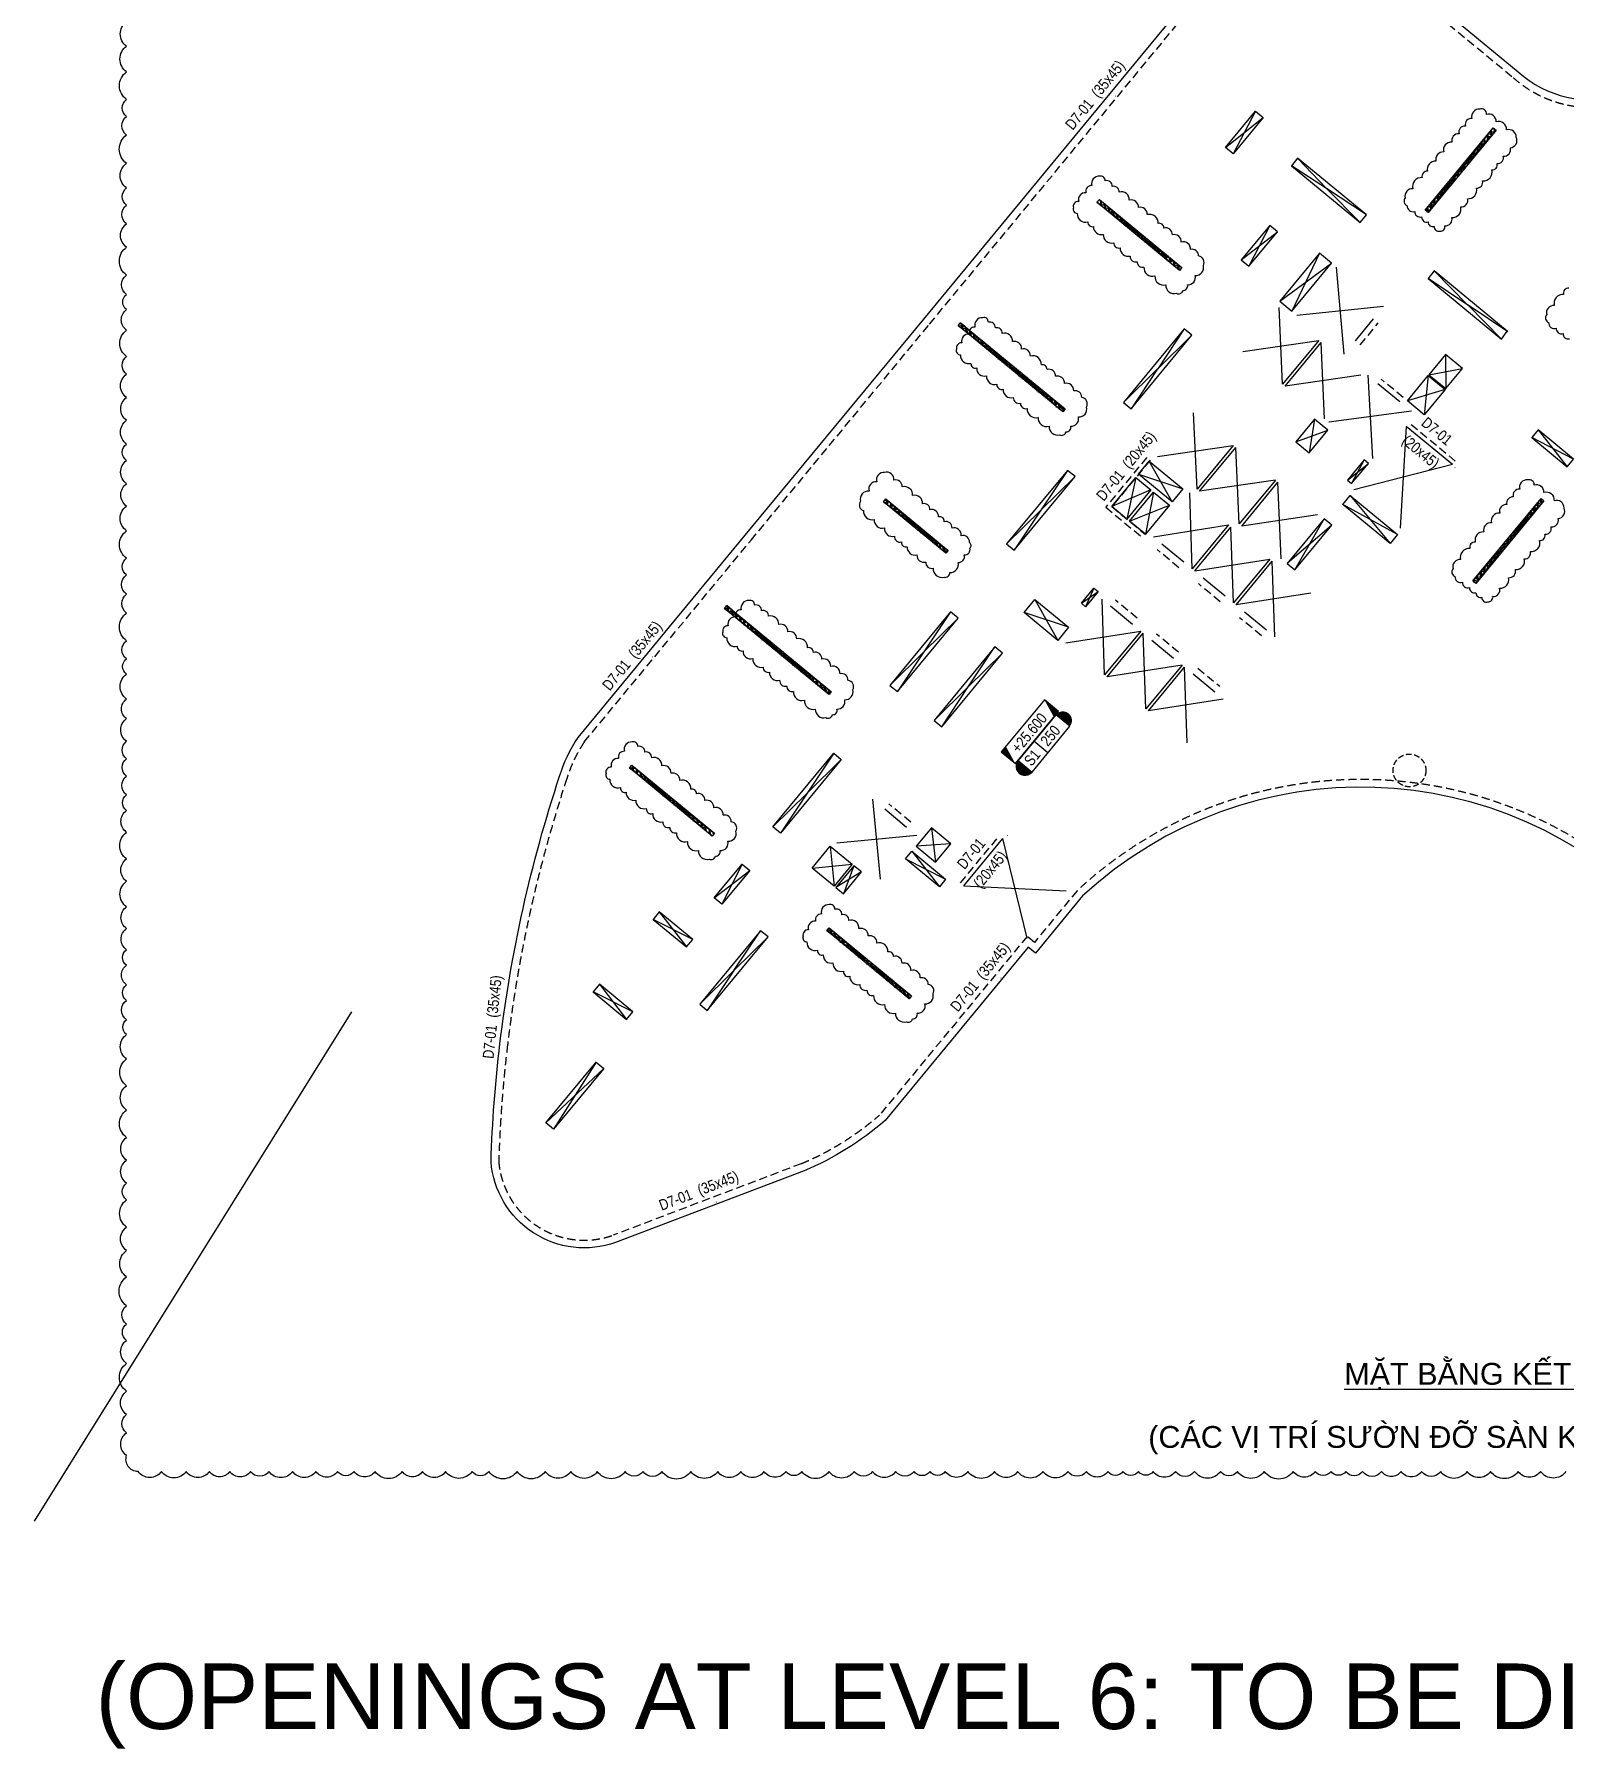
# Model space of a CAD drawing. Header units: millimetres. Extents: x 5400 to 3023951, y -127214 to 225084.
# Drawn here: x 1519200 to 1589301, y -127214 to -48700 of the extents above; entities that cross this region are included whole.
import ezdxf
from ezdxf.enums import TextEntityAlignment as Align

# ---------------------------------------------------------------- set-up
doc = ezdxf.new("R2010")
doc.units = ezdxf.units.MM
doc.header["$LTSCALE"] = 100
doc.linetypes.add('( Hidden )', pattern=[0.375, 0.25, -0.125])
doc.linetypes.add('HIDDEN', pattern=[0.375, 0.25, -0.125])
doc.layers.add('#221018_Dieu chinh', color=4, linetype='Continuous', plot=False)
for name, color, linetype in [('ccu11-Dai', 6, 'Continuous'), ('ccu11-Dim', 8, 'Continuous'), ('ccu11-Manh', 8, 'Continuous'), ('ccu11-Thay', 7, 'Continuous'), ('ccu12-Chidan', 9, 'Continuous'), ('ccu12-Khuat', 9, 'HIDDEN'), ('ccu12-Lomo', 2, 'Continuous'), ('ccu12-Text', 31, 'Continuous'), ('ccu12-Thay', 7, 'Continuous'), ('KC-Betong', 6, 'Continuous')]:
    doc.layers.add(name, color=color, linetype=linetype)
doc.layers.add('ccu12-Tencaukien', color=9, linetype='Continuous', lineweight=15)
doc.layers.add('KC-Tencaukien', color=9, linetype='Continuous', lineweight=15)
doc.styles.add('Arial', font='arial.ttf', dxfattribs={"width": 0.7})
doc.styles.add('Arial Narrow', font='ARIALN.TTF')

# ---------------------------------------------------------------- blocks, each defined once
blk = doc.blocks.new('ccu11-cmb-flat-8')
at = {"layer": 'ccu12-Chidan', "color": 7}
blk.add_lwpolyline([(0, 0), (1550, 0), (1550, 419), (0, 419)], close=True, dxfattribs=at)
at = {"layer": 'ccu12-Chidan'}
for points in [[(0, 0), (166, 419), (0, 419)], [(1550, 419), (1383, 0), (1550, 0)]]:
    blk.add_solid(points, dxfattribs=at)
at = {"layer": 'ccu12-Chidan', "color": 31, "style": 'Arial Narrow', "width": 0.8}
blk.add_attdef('+100.00', text='', height=250, dxfattribs=at).set_placement((745, 206), align=Align.MIDDLE_CENTER)
blk = doc.blocks.new('ccu11-chieudaysan-flat-2')
at = {"layer": 'ccu12-Chidan'}
for points in [[(-569, 0), (-569, 419, 1)], [(788, 419), (788, 0, 1)]]:
    blk.add_hatch(color=8, dxfattribs=at).paths.add_polyline_path(points)
at = {"layer": 'ccu12-Chidan', "color": 7}
blk.add_line((0, 0), (0, 419), dxfattribs=at)
blk.add_lwpolyline([(-569, 0), (788, 0), (788, 419), (-569, 419)], close=True, dxfattribs=at)
blk.add_arc((-569, 209), 209, 90, 270.0001, dxfattribs=at)
at = {"layer": 'ccu12-Chidan', "color": 31, "style": 'Arial Narrow', "width": 0.7}
for tag, p in [('S00', (-488, 209)), ('200', (100, 209))]:
    blk.add_attdef(tag, text='', height=250, dxfattribs=at).set_placement(p, align=Align.MIDDLE_LEFT)
blk = doc.blocks.new('*U143')
at = {"layer": 'ccu12-Tencaukien', "color": 8, "ltscale": 10000}
blk.add_line((361, -155), (354, -155), dxfattribs=at)
at = {"layer": 'ccu12-Text', "color": 2, "style": 'Arial Narrow', "width": 0.8}
blk.add_attdef('SH', text='', height=300, dxfattribs=at).set_placement((276, 6), align=Align.BOTTOM_RIGHT)
at = {"layer": 'ccu12-Text', "color": 31, "style": 'Arial Narrow', "width": 0.8}
for tag, p in [('(', (508, -75)), ('KT', (633, -75)), (')', (963, -75))]:
    blk.add_attdef(tag, text='', height=250, dxfattribs=at).set_placement(p, align=Align.BOTTOM_LEFT)
blk = doc.blocks.new('*U140')
at = {"layer": 'ccu12-Tencaukien', "color": 8, "ltscale": 10000}
blk.add_line((361, -155), (354, -155), dxfattribs=at)
at = {"layer": 'ccu12-Text', "color": 2, "style": 'Arial Narrow', "width": 0.8}
blk.add_attdef('SH', text='', height=300, dxfattribs=at).set_placement((276, 6), align=Align.BOTTOM_RIGHT)
at = {"layer": 'ccu12-Text', "color": 31, "style": 'Arial Narrow', "width": 0.8}
for tag, p in [('(', (508, -75)), ('KT', (633, -75)), (')', (963, -75))]:
    blk.add_attdef(tag, text='', height=250, dxfattribs=at).set_placement(p, align=Align.BOTTOM_LEFT)
blk = doc.blocks.new('*U139')
at = {"layer": 'ccu12-Tencaukien', "color": 8, "ltscale": 10000}
blk.add_line((361, -155), (354, -155), dxfattribs=at)
at = {"layer": 'ccu12-Text', "color": 2, "style": 'Arial Narrow', "width": 0.8}
blk.add_attdef('SH', text='', height=300, dxfattribs=at).set_placement((276, 6), align=Align.BOTTOM_RIGHT)
at = {"layer": 'ccu12-Text', "color": 31, "style": 'Arial Narrow', "width": 0.8}
for tag, p in [('(', (508, -75)), ('KT', (633, -75)), (')', (963, -75))]:
    blk.add_attdef(tag, text='', height=250, dxfattribs=at).set_placement(p, align=Align.BOTTOM_LEFT)
blk = doc.blocks.new('*U4')
at = {"layer": 'ccu12-Tencaukien', "color": 8, "ltscale": 10000}
blk.add_line((361, -155), (354, -155), dxfattribs=at)
at = {"layer": 'ccu12-Text', "color": 2, "style": 'Arial Narrow', "width": 0.8}
blk.add_attdef('SH', text='', height=300, dxfattribs=at).set_placement((276, 6), align=Align.BOTTOM_RIGHT)
at = {"layer": 'ccu12-Text', "color": 31, "style": 'Arial Narrow', "width": 0.8}
for tag, p in [('(', (508, -75)), ('KT', (633, -75)), (')', (963, -75))]:
    blk.add_attdef(tag, text='', height=250, dxfattribs=at).set_placement(p, align=Align.BOTTOM_LEFT)
blk = doc.blocks.new('lomot6')
at = {"layer": 'ccu11-Manh', "ltscale": 5}
for p, q in [((32130, 46606), (31109, 44665)), ((30763, 44951), (32475, 46322)), ((31479, 39798), (33131, 41092)), ((32784, 41379), (31826, 39511)), ((35065, 40104), (33790, 37461)), ((33250, 37907), (35605, 39658)), ((40835, 35469), (40842, 33907)), ((40071, 34544), (41606, 34832)), ((40810, 33868), (39084, 33349)), ((40039, 34505), (39855, 32712)), ((34827, 32512), (34588, 30967)), ((33972, 31477), (35448, 32007)), ((26653, 29839), (26246, 27933)), ((26780, 29994), (28811, 29315)), ((28321, 28721), (27271, 30587)), ((27347, 29266), (25552, 28507)), ((27463, 29171), (27093, 27234)), ((26362, 27838), (28193, 28567)), ((23575, 22975, 0), (21541, 23649)), ((22034, 24247), (23081, 22377)), ((17295, 13797), (17482, 12216)), ((12666, 12950), (12841, 11121)), ((16403, 12717), (17659, 11097)), ((18182, 13064), (16594, 12949)), ((7358, 10590, 0), (8979, 11846)), ((8632, 12132), (7705, 10303, 0)), ((11840, 11949), (13668, 12122)), ((13745, 12059), (13265, 10770)), ((16117, 12370), (17945, 11444)), ((14092, 11772), (12919, 11057)), ((6368, 8684), (4554, 9598)), ((4841, 9945), (6081, 8337)), ((8255, 7256), (9473, 9083)), ((9820, 8797), (8255, 7256)), ((3630, 5369), (1816, 6283)), ((2103, 6629), (3343, 5022)), ((-347, 286, 0), (2294, 2778, 0)), ((1947, 3064, 0), (0, 0))]:
    blk.add_line(p, q, dxfattribs=at)
at = {"layer": 'ccu11-Manh'}
for p, q in [((46687, 30675), (44781, 31665)), ((45068, 32012), (46400, 30328))]:
    blk.add_line(p, q, dxfattribs=at)
at = {"layer": 'ccu11-Manh', "ltscale": 0.5}
for p, q in [((38637, 27227, 0), (36124, 28595, 0)), ((36471, 29015, 0), (38292, 26808, 0)), ((35621, 27661, 0), (33579, 25898, 0)), ((33930, 25609, 0), (35273, 27949, 0)), ((24165, 24076, 0), (24928, 24613, 0)), ((24738, 24770, 0), (24354, 23919, 0))]:
    blk.add_line(p, q, dxfattribs=at)
at = {"layer": 'ccu11-Manh', "ltscale": 5, "elevation": 0}
for points in [[(34060, 44462), (35382, 43078), (33773, 44115)], [(37209, 41861), (35382, 43078), (36923, 41514)], [(40317, 39295), (41858, 37730), (40031, 38948)], [(43686, 36512), (41859, 37730), (43400, 36165)], [(28871, 36640), (27654, 34812), (29218, 36353)], [(26089, 33271), (27653, 34812), (26436, 32984)], [(37105, 30638), (36533, 29554)], [(23522, 30163), (22305, 28335), (23869, 29877)], [(20740, 26794), (22304, 28335), (21087, 26507)], [(18173, 23686), (16956, 21859), (18520, 23400)], [(20549, 21789), (18985, 20248), (20202, 22076)], [(15391, 20317), (16956, 21858), (15738, 20030)], [(17767, 18420), (18985, 20248), (17420, 18706)], [(12825, 17209), (11607, 15382), (13172, 16923)], [(10042, 13840), (11607, 15381), (10389, 13554)], [(6691, 5714), (8255, 7256), (7038, 5428)]]:
    blk.add_lwpolyline(points, dxfattribs=at)
at = {"layer": 'ccu11-Manh', "ltscale": 5, "extrusion": (-1.24009e-08, 1.02457e-08, 1), "elevation": 0}
blk.add_lwpolyline([(36340, 29713), (37297, 30479)], dxfattribs=at)
at = {"layer": 'ccu12-Lomo', "ltscale": 0.5, "elevation": 0}
for points in [[(31109, 44665), (30763, 44951), (32130, 46606), (32475, 46322), (31109, 44665)], [(34060, 44462), (33773, 44115), (36923, 41514), (37209, 41861), (34060, 44462)], [(33131, 41092), (32784, 41379), (31480, 39798), (31826, 39511), (33131, 41092)], [(35065, 40104), (33250, 37907), (33790, 37461), (35605, 39658), (35065, 40104)], [(40317, 39295), (40031, 38948), (43400, 36165), (43648, 36538), (40317, 39295)], [(29218, 36353), (28871, 36640), (26089, 33271), (26436, 32984), (29218, 36353)], [(34588, 30967), (35448, 32007), (34827, 32512), (33972, 31477), (34588, 30967)], [(44781, 31665), (46400, 30328), (46687, 30675), (45068, 32012), (44781, 31665)], [(23869, 29877), (23522, 30163), (20740, 26794), (21087, 26507), (23869, 29877)], [(18520, 23400), (18173, 23686), (15391, 20317), (15738, 20030), (18520, 23400)], [(20550, 21790), (20203, 22076), (17420, 18707), (17767, 18420), (20550, 21790)], [(10389, 13554), (10042, 13840), (12825, 17209), (13172, 16923), (10389, 13554)], [(11840, 11949), (12666, 12950), (13668, 12122), (12841, 11121), (11839, 11949)], [(16117, 12370), (16403, 12717), (17945, 11444), (17659, 11097), (16117, 12370)], [(7705, 10303), (7358, 10590), (8632, 12132), (8979, 11846), (7705, 10303)], [(12919, 11057), (13265, 10770), (14093, 11772), (13745, 12059), (12918, 11058)], [(7038, 5428), (9820, 8797), (9473, 9083), (6691, 5714), (7038, 5428)]]:
    blk.add_lwpolyline(points, dxfattribs=at)
for points in [[(40071, 34544), (40842, 33907), (41606, 34832), (40835, 35469)], [(40039, 34505), (40810, 33868), (39855, 32712), (39084, 33349)], [(26653, 29839), (27347, 29266), (26246, 27933), (25552, 28507)], [(27271, 30587), (28811, 29315), (28321, 28721), (26780, 29994)], [(27463, 29171), (28193, 28567), (27093, 27234), (26362, 27838)], [(22034, 24247), (23575, 22975), (23081, 22377), (21541, 23649)], [(16594, 12949), (17482, 12216), (18182, 13064), (17295, 13797)]]:
    blk.add_lwpolyline(points, close=True, dxfattribs=at)
at = {"layer": 'ccu12-Lomo', "ltscale": 0.5, "extrusion": (-1.24009e-08, 1.02457e-08, 1), "elevation": 0}
blk.add_lwpolyline([(36533, 29554), (37297, 30479), (37105, 30638), (36340, 29713)], close=True, dxfattribs=at)
at = {"layer": 'ccu12-Lomo', "elevation": 0}
for points in [[(36124, 28595), (36471, 29015), (38637, 27227), (38292, 26808), (36124, 28595)], [(35621, 27661), (35273, 27949), (33579, 25898), (33930, 25609), (35623, 27660)], [(24738, 24770), (24928, 24613), (24354, 23919), (24165, 24076), (24738, 24770)], [(2294, 2778), (0, 0), (-347, 286), (1947, 3064), (2294, 2778)]]:
    blk.add_lwpolyline(points, dxfattribs=at)
at = {"layer": 'ccu12-Lomo', "ltscale": 0.5}
for points in [[(6081, 8337), (6368, 8684), (4841, 9945), (4554, 9598), (6081, 8337)], [(3343, 5022), (3630, 5369), (2103, 6629), (1816, 6283), (3343, 5022)]]:
    blk.add_lwpolyline(points, dxfattribs=at)
blk = doc.blocks.new('*U276')
h = blk.add_hatch()
h.set_pattern_fill('VATLIEU04', color=250, scale=40, style=0, pattern_type=2)
h.set_pattern_definition([(50, (3950, 220), (286.904, -25.101), [30, -330]), (355, (3950, 220), (-55.5, 300.877), [24, -264]), (100.4514, (3973.9, 217.9), (231.404, 275.776), [25.496, -280.457]), (46.184, (3950, 300), (426.896, -66.208), [45, -495]), (96.636, (3985.57, 294.5), (373.865, 389.647), [38.244, -420.685]), (351.184, (3950, 300), (373.865, 389.647), [36, -396]), (21, (3990, 280), (238.763, -161.048), [30, -330]), (326, (3990, 280), (97.326, 290.06), [24, -264]), (71.4514, (4009.9, 266.58), (336.089, 129.012), [25.496, -280.457]), (37.5, (3950, 220), (4.864, 133.1575), [0, -260.8, 0, -268, 0, -265]), (7.5, (3950, 220), (105.228, 157.7647), [0, -152.8, 0, -254.8, 0, -101]), (327.5, (3860.8, 220), (213.529, -9.022), [0, -100, 0, -312, 0, -414]), (317.5, (3820.8, 220), (233.2745, 40.042), [0, -130, 0, -207.2, 0, -294]), (45, (3950, 220), (-120.208, 120.208), []), (45, (3950, 269), (-120.208, 120.208), [])])
h.paths.add_polyline_path([(-475, -475), (4425, -475), (4425, -305), (-475, -305)])
at = {"color": 6, "ltscale": 0.25}
blk.add_lwpolyline([(-475, -475), (4425, -475), (4425, -305), (-475, -305)], close=True, dxfattribs=at)
at = {"layer": 'Defpoints', "linetype": 'ByBlock', "ltscale": 30}
for p, q in [((4425, -475), (-475, -305)), ((-475, -475), (4425, -305))]:
    blk.add_line(p, q, dxfattribs=at)
blk = doc.blocks.new('*U277')
h = blk.add_hatch()
h.set_pattern_fill('VATLIEU04', color=250, scale=40, style=0, pattern_type=2)
h.set_pattern_definition([(50, (5250, 220), (286.904, -25.101), [30, -330]), (355, (5250, 220), (-55.5, 300.877), [24, -264]), (100.4514, (5273.9, 217.9), (231.404, 275.776), [25.496, -280.457]), (46.184, (5250, 300), (426.896, -66.208), [45, -495]), (96.636, (5285.57, 294.5), (373.865, 389.647), [38.244, -420.685]), (351.184, (5250, 300), (373.865, 389.647), [36, -396]), (21, (5290, 280), (238.763, -161.048), [30, -330]), (326, (5290, 280), (97.326, 290.06), [24, -264]), (71.4514, (5309.9, 266.58), (336.089, 129.012), [25.496, -280.457]), (37.5, (5250, 220), (4.864, 133.1575), [0, -260.8, 0, -268, 0, -265]), (7.5, (5250, 220), (105.2278, 157.7647), [0, -152.8, 0, -254.8, 0, -101]), (327.5, (5160.8, 220), (213.529, -9.022), [0, -100, 0, -312, 0, -414]), (317.5, (5120.8, 220), (233.2745, 40.042), [0, -130, 0, -207.2, 0, -294]), (45, (5250, 220), (-120.208, 120.208), []), (45, (5250, 269), (-120.208, 120.208), [])])
h.paths.add_polyline_path([(-475, -475), (5724.999921, -475), (5724.999921, -305), (-475, -305)])
at = {"color": 6, "ltscale": 0.25}
blk.add_lwpolyline([(-475, -475), (5724.999921, -475), (5724.999921, -305), (-475, -305)], close=True, dxfattribs=at)
at = {"layer": 'Defpoints', "linetype": 'ByBlock', "ltscale": 30}
for p, q in [((5724.999921, -475), (-475, -305)), ((-475, -475), (5724.999921, -305))]:
    blk.add_line(p, q, dxfattribs=at)
blk = doc.blocks.new('*U278')
h = blk.add_hatch()
h.set_pattern_fill('VATLIEU04', color=250, scale=40, style=0, pattern_type=2)
h.set_pattern_definition([(50, (2750, 220), (286.904, -25.101), [30, -330]), (355, (2750, 220), (-55.5, 300.877), [24, -264]), (100.451, (2773.9, 217.9), (231.404, 275.776), [25.496, -280.457]), (46.184, (2750, 300), (426.896, -66.208), [45, -495]), (96.636, (2785.57, 294.5), (373.865, 389.647), [38.244, -420.685]), (351.184, (2750, 300), (373.865, 389.65), [36, -396]), (21, (2790, 280), (238.763, -161.048), [30, -330]), (326, (2790, 280), (97.326, 290.06), [24, -264]), (71.451, (2809.9, 266.58), (336.09, 129.012), [25.496, -280.457]), (37.5, (2750, 220), (4.864, 133.1575), [0, -260.8, 0, -268, 0, -265]), (7.5, (2750, 220), (105.228, 157.7647), [0, -152.8, 0, -254.8, 0, -101]), (327.5, (2660.8, 220), (213.529, -9.022), [0, -100, 0, -312, 0, -414]), (317.5, (2620.8, 220), (233.274, 40.042), [0, -130, 0, -207.2, 0, -294]), (45, (2750, 220), (-120.208, 120.208), []), (45, (2750, 269), (-120.208, 120.208), [])])
h.paths.add_polyline_path([(-475, -475), (3225, -475), (3225, -305), (-475, -305)])
at = {"color": 6, "ltscale": 0.25}
blk.add_lwpolyline([(-475, -475), (3225, -475), (3225, -305), (-475, -305)], close=True, dxfattribs=at)
at = {"layer": 'Defpoints', "linetype": 'ByBlock', "ltscale": 30}
for p, q in [((3225, -475), (-475, -305)), ((-475, -475), (3225, -305))]:
    blk.add_line(p, q, dxfattribs=at)
blk = doc.blocks.new('*U279')
h = blk.add_hatch()
h.set_pattern_fill('VATLIEU04', color=250, scale=40, style=0, pattern_type=2)
h.set_pattern_definition([(50, (5250, 220), (286.904, -25.101), [30, -330]), (355, (5250, 220), (-55.5, 300.877), [24, -264]), (100.4514, (5273.9, 217.9), (231.404, 275.776), [25.496, -280.457]), (46.184, (5250, 300), (426.896, -66.208), [45, -495]), (96.636, (5285.57, 294.5), (373.865, 389.647), [38.244, -420.685]), (351.184, (5250, 300), (373.865, 389.647), [36, -396]), (21, (5290, 280), (238.763, -161.048), [30, -330]), (326, (5290, 280), (97.326, 290.06), [24, -264]), (71.4514, (5309.9, 266.58), (336.089, 129.012), [25.496, -280.457]), (37.5, (5250, 220), (4.864, 133.1575), [0, -260.8, 0, -268, 0, -265]), (7.5, (5250, 220), (105.2278, 157.7647), [0, -152.8, 0, -254.8, 0, -101]), (327.5, (5160.8, 220), (213.529, -9.022), [0, -100, 0, -312, 0, -414]), (317.5, (5120.8, 220), (233.2745, 40.042), [0, -130, 0, -207.2, 0, -294]), (45, (5250, 220), (-120.208, 120.208), []), (45, (5250, 269), (-120.208, 120.208), [])])
h.paths.add_polyline_path([(-475, -475), (5725, -475), (5725, -305), (-475, -305)])
at = {"color": 6, "ltscale": 0.25}
blk.add_lwpolyline([(-475, -475), (5725, -475), (5725, -305), (-475, -305)], close=True, dxfattribs=at)
at = {"layer": 'Defpoints', "linetype": 'ByBlock', "ltscale": 30}
for p, q in [((5725, -475), (-475, -305)), ((-475, -475), (5725, -305))]:
    blk.add_line(p, q, dxfattribs=at)
blk = doc.blocks.new('*U280')
h = blk.add_hatch()
h.set_pattern_fill('VATLIEU04', color=250, scale=40, style=0, pattern_type=2)
h.set_pattern_definition([(50, (-780, 4950), (286.904, -25.101), [30, -330]), (355, (-780, 4950), (-55.5, 300.877), [24, -264]), (100.4514, (-756.1, 4947.9), (231.404, 275.776), [25.496, -280.457]), (46.184, (-780, 5030), (426.896, -66.208), [45, -495]), (96.636, (-744.43, 5024.5), (373.865, 389.647), [38.244, -420.685]), (351.184, (-780, 5030), (373.865, 389.647), [36, -396]), (21, (-740, 5010), (238.763, -161.048), [30, -330]), (326, (-740, 5010), (97.326, 290.06), [24, -264]), (71.4514, (-720.1, 4996.58), (336.089, 129.012), [25.496, -280.457]), (37.5, (-780, 4950), (4.864, 133.1575), [0, -260.8, 0, -268, 0, -265]), (7.5, (-780, 4950), (105.228, 157.7647), [0, -152.8, 0, -254.8, 0, -101]), (327.5, (-869.2, 4950), (213.529, -9.022), [0, -100, 0, -312, 0, -414]), (317.5, (-909.2, 4950), (233.2745, 40.042), [0, -130, 0, -207.2, 0, -294]), (45, (-780, 4950), (-120.208, 120.208), []), (45, (-780, 4999), (-120.208, 120.208), [])])
h.paths.add_polyline_path([(-475, -475), (-305, -475), (-305, 4425), (-475, 4425)])
at = {"color": 6, "ltscale": 0.25}
blk.add_lwpolyline([(-475, -475), (-305, -475), (-305, 4425), (-475, 4425)], close=True, dxfattribs=at)
at = {"layer": 'Defpoints', "linetype": 'ByBlock', "ltscale": 30}
for p, q in [((-305, -475), (-475, 4425)), ((-475, -475), (-305, 4425))]:
    blk.add_line(p, q, dxfattribs=at)

msp = doc.modelspace()

# ---------------------------------------------------------------- linework, layer by layer
at = {"layer": '#221018_Dieu chinh', "elevation": 0}
for points in [[(1585365.8, -52126.9, 0.5205671), (1585008.2, -52552.8, 0.5205671), (1584711.3, -52906.4, 0.5205671), (1584417.4, -53256.5, 0.5205671), (1584092.9, -53642.9, 0.5205671), (1583717.7, -54089.8, 0.5205671), (1583363.9, -54511.2, 0.5205671), (1582975, -54974.4, 0.5205671), (1582731.1, -55264.9, 0.5205671), (1582303.1, -55774.6, 0.5205671), (1581956.2, -56187.8, 0.5205671), (1582045, -56549.3, 0.5205671), (1582389.5, -56815.6, 0.5205671), (1582704.4, -57058.9, 0.5205671), (1583005.6, -57291.7, 0.5205671), (1583274.9, -57499.9, 0.5205671), (1583549.8, -57712.3, 0.5205671), (1583768, -57471, 0.5205671), (1584089.7, -57087.7, 0.5205671), (1584495.5, -56604.5, 0.5205671), (1584811.1, -56228.5, 0.5205671), (1585219.1, -55742.7, 0.5205671), (1585497.3, -55411.3, 0.5205671), (1585919.5, -54908.5, 0.5205671), (1586163.7, -54617.7, 0.5205671), (1586446.1, -54281.4, 0.5205671), (1586768.2, -53897.7, 0.5205671), (1587035.9, -53417.7, 0.5205671), (1586597.8, -53079.1, 0.5205671), (1586119.9, -52709.7, 0.5205671), (1585676.2, -52366.9, 0.5205671)], [(1567961.2, -55201.2, 0.5205671), (1567608, -55629, 0.5205671), (1567339.5, -55954, 0.5205671), (1567007.5, -56356.1, 0.5205671), (1566765.6, -56649, 0.5205671), (1566943.1, -56903.9, 0.5205671), (1567425.3, -57292.3, 0.5205671), (1567688.8, -57504.5, 0.5205671), (1568133, -57862.4, 0.5205671), (1568610.9, -58247.3, 0.5205671), (1568902.6, -58482.2, 0.5205671), (1569364.3, -58854.1, 0.5205671), (1569689.4, -59116, 0.5205671), (1569992.8, -59360.4, 0.5205671), (1570497.4, -59766.9, 0.5205671), (1570998.8, -60170.7, 0.5205671), (1571486.2, -60563.3, 0.5205671), (1571776, -60429.9, 0.5205671), (1571990.3, -60170.5, 0.5205671), (1572342.2, -59744.2, 0.5205671), (1572715, -59292.9, 0.5205671), (1572493.6, -58852, 0.5205671), (1572130.1, -58559.1, 0.5205671), (1571704.1, -58216, 0.5205671), (1571294.8, -57886.3, 0.5205671), (1570907.6, -57574.5, 0.5205671), (1570647.1, -57364.6, 0.5205671), (1570145.7, -56960.8, 0.5205671), (1569743.5, -56636.8, 0.5205671), (1569324.6, -56299.4, 0.5205671), (1568857.9, -55923.5, 0.5205671), (1568541.9, -55669, 0.5205671), (1568221.5, -55410.9, 0.5205671)], [(1562612.4, -61678.1, 0.5205671), (1562259.1, -62105.9, 0.5205671), (1561990.7, -62430.9, 0.5205671), (1561658.6, -62833, 0.5205671), (1561416.8, -63125.8, 0.5205671), (1561594.2, -63380.8, 0.5205671), (1562076.5, -63769.2, 0.5205671), (1562339.9, -63981.4, 0.5205671), (1562784.2, -64339.2, 0.5205671), (1563262, -64724.2, 0.5205671), (1563553.7, -64959.1, 0.5205671), (1564015.4, -65331, 0.5205671), (1564340.6, -65592.9, 0.5205671), (1564644, -65837.3, 0.5205671), (1565148.6, -66243.7, 0.5205671), (1565649.9, -66647.5, 0.5205671), (1566137.3, -67040.1, 0.5205671), (1566427.2, -66906.8, 0.5205671), (1566641.4, -66647.3, 0.5205671), (1566993.4, -66221.1, 0.5205671), (1567366.1, -65769.8, 0.5205671), (1567144.8, -65328.8, 0.5205671), (1566781.2, -65036, 0.5205671), (1566355.2, -64692.9, 0.5205671), (1565946, -64363.2, 0.5205671), (1565558.8, -64051.3, 0.5205671), (1565298.3, -63841.5, 0.5205671), (1564796.9, -63437.7, 0.5205671), (1564394.7, -63113.7, 0.5205671), (1563975.8, -62776.3, 0.5205671), (1563509.1, -62400.3, 0.5205671), (1563193.1, -62145.8, 0.5205671), (1562872.7, -61887.8, 0.5205671)], [(1558118.9, -68761.9, 0.5205671), (1557764.6, -69190.9, 0.5205671), (1557411.1, -69619, 0.5205671), (1557024.1, -70087.5, 0.5205671), (1557155.7, -70514.7, 0.5205671), (1557643.6, -70917.6, 0.5205671), (1558118.9, -71310.1, 0.5205671), (1558572.3, -71684.6, 0.5205671), (1558892.2, -71948.8, 0.5205671), (1559158.3, -72168.6, 0.5205671), (1559606.2, -72538.4, 0.5205671), (1560005.3, -72868, 0.5205671), (1560344.5, -73148.1, 0.5205671), (1560845.7, -73562, 0.5205671), (1561107.4, -73348.4, 0.5205671), (1561488.2, -72887.3, 0.5205671), (1561771.2, -72544.7, 0.5205671), (1562024.6, -72237.8, 0.5205671), (1562007.6, -71973.3, 0.5205671), (1561634.5, -71665.2, 0.5205671), (1561209.9, -71314.6, 0.5205671), (1560853.5, -71020.2, 0.5205671), (1560590.7, -70803.2, 0.5205671), (1560191.8, -70473.8, 0.5205671), (1559862.8, -70202.1, 0.5205671), (1559406.9, -69825.6, 0.5205671), (1558924.2, -69427, 0.5205671), (1558552.7, -69120.1, 0.5205671)], [(1587553.8, -69107.9, 0.5205671), (1587196.2, -69533.8, 0.5205671), (1586899.3, -69887.4, 0.5205671), (1586605.4, -70237.5, 0.5205671), (1586280.9, -70623.9, 0.5205671), (1585905.8, -71070.7, 0.5205671), (1585551.9, -71492.2, 0.5205671), (1585163, -71955.3, 0.5205671), (1584919.1, -72245.8, 0.5205671), (1584491.1, -72755.5, 0.5205671), (1584144.2, -73168.7, 0.5205671), (1584233, -73530.2, 0.5205671), (1584577.6, -73796.5, 0.5205671), (1584892.4, -74039.8, 0.5205671), (1585193.6, -74272.6, 0.5205671), (1585463, -74480.8, 0.5205671), (1585737.8, -74693.2, 0.5205671), (1585956, -74451.9, 0.5205671), (1586277.7, -74068.7, 0.5205671), (1586683.5, -73585.4, 0.5205671), (1586999.2, -73209.5, 0.5205671), (1587407.1, -72723.6, 0.5205671), (1587685.3, -72392.3, 0.5205671), (1588107.5, -71889.4, 0.5205671), (1588351.7, -71598.6, 0.5205671), (1588634.1, -71262.3, 0.5205671), (1588956.2, -70878.6, 0.5205671), (1589224, -70398.7, 0.5205671), (1588785.8, -70060, 0.5205671), (1588307.9, -69690.7, 0.5205671), (1587864.3, -69347.8, 0.5205671)], [(1551914.7, -74631.8, 0.5205671), (1551561.4, -75059.6, 0.5205671), (1551293, -75384.6, 0.5205671), (1550960.9, -75786.7, 0.5205671), (1550719.1, -76079.6, 0.5205671), (1550896.5, -76334.5, 0.5205671), (1551378.8, -76722.9, 0.5205671), (1551642.2, -76935.2, 0.5205671), (1552086.5, -77293, 0.5205671), (1552564.4, -77677.9, 0.5205671), (1552856, -77912.9, 0.5205671), (1553317.7, -78284.7, 0.5205671), (1553642.9, -78546.6, 0.5205671), (1553946.3, -78791, 0.5205671), (1554450.9, -79197.5, 0.5205671), (1554952.3, -79601.3, 0.5205671), (1555439.7, -79993.9, 0.5205671), (1555729.5, -79860.5, 0.5205671), (1555943.7, -79601.1, 0.5205671), (1556295.7, -79174.9, 0.5205671), (1556668.4, -78723.5, 0.5205671), (1556447.1, -78282.6, 0.5205671), (1556083.6, -77989.7, 0.5205671), (1555657.5, -77646.6, 0.5205671), (1555248.3, -77317, 0.5205671), (1554861.1, -77005.1, 0.5205671), (1554600.6, -76795.2, 0.5205671), (1554099.2, -76391.4, 0.5205671), (1553697, -76067.4, 0.5205671), (1553278.1, -75730, 0.5205671), (1552811.4, -75354.1, 0.5205671), (1552495.4, -75099.6, 0.5205671), (1552175, -74841.5, 0.5205671)], [(1546565.8, -81108.7, 0.5205671), (1546212.6, -81536.5, 0.5205671), (1545944.2, -81861.5, 0.5205671), (1545612.1, -82263.6, 0.5205671), (1545370.2, -82556.5, 0.5205671), (1545547.7, -82811.4, 0.5205671), (1546029.9, -83199.8, 0.5205671), (1546293.4, -83412, 0.5205671), (1546737.6, -83769.9, 0.5205671), (1547215.5, -84154.8, 0.5205671), (1547507.2, -84389.7, 0.5205671), (1547968.9, -84761.6, 0.5205671), (1548294, -85023.5, 0.5205671), (1548597.4, -85267.9, 0.5205671), (1549102.1, -85674.3, 0.5205671), (1549603.4, -86078.2, 0.5205671), (1550090.8, -86470.7, 0.5205671), (1550380.6, -86337.4, 0.5205671), (1550594.9, -86077.9, 0.5205671), (1550946.9, -85651.7, 0.5205671), (1551319.6, -85200.4, 0.5205671), (1551098.3, -84759.4, 0.5205671), (1550734.7, -84466.6, 0.5205671), (1550308.7, -84123.5, 0.5205671), (1549899.5, -83793.8, 0.5205671), (1549512.2, -83482, 0.5205671), (1549251.7, -83272.1, 0.5205671), (1548750.4, -82868.3, 0.5205671), (1548348.2, -82544.3, 0.5205671), (1547929.3, -82206.9, 0.5205671), (1547462.5, -81831, 0.5205671), (1547146.6, -81576.5, 0.5205671), (1546826.2, -81318.4, 0.5205671)], [(1555587.2, -88558.9, 0.5205671), (1555233.9, -88986.6, 0.5205671), (1554965.5, -89311.7, 0.5205671), (1554633.4, -89713.8, 0.5205671), (1554391.6, -90006.6, 0.5205671), (1554569.1, -90261.6, 0.5205671), (1555051.3, -90650, 0.5205671), (1555314.7, -90862.2, 0.5205671), (1555759, -91220, 0.5205671), (1556236.9, -91604.9, 0.5205671), (1556528.6, -91839.9, 0.5205671), (1556990.3, -92211.8, 0.5205671), (1557315.4, -92473.7, 0.5205671), (1557618.8, -92718, 0.5205671), (1558123.4, -93124.5, 0.5205671), (1558624.8, -93528.3, 0.5205671), (1559112.2, -93920.9, 0.5205671), (1559402, -93787.6, 0.5205671), (1559616.3, -93528.1, 0.5205671), (1559968.2, -93101.9, 0.5205671), (1560341, -92650.6, 0.5205671), (1560119.6, -92209.6, 0.5205671), (1559756.1, -91916.8, 0.5205671), (1559330.1, -91573.6, 0.5205671), (1558920.8, -91244, 0.5205671), (1558533.6, -90932.1, 0.5205671), (1558273.1, -90722.3, 0.5205671), (1557771.7, -90318.5, 0.5205671), (1557369.5, -89994.5, 0.5205671), (1556950.6, -89657.1, 0.5205671), (1556483.9, -89281.1, 0.5205671), (1556167.9, -89026.6, 0.5205671), (1555847.5, -88768.6, 0.5205671)]]:
    msp.add_lwpolyline(points, format="xyb", close=True, dxfattribs=at)
msp.add_lwpolyline([(1589451.9, -60323.2, 0.5205671), (1589207.9, -60613.7, 0.5205671), (1588780, -61123.4, 0.5205671), (1588433, -61536.6, 0.5205671), (1588521.9, -61898.1, 0.5205671), (1588866.4, -62164.4, 0.5205671), (1589181.2, -62407.7, 0.5205671), (1589482.5, -62640.5, 0.5205671)], format="xyb", dxfattribs=at)
at = {"layer": 'ccu11-Dai', "linetype": '( Hidden )', "ltscale": 10}
msp.add_circle((1582151.5, -82412.8, 0), 750, dxfattribs=at)
at = {"layer": 'ccu11-Dim', "color": 1}
msp.add_lwpolyline([(1589314.7, -114517.7, -0.5205671), (1588147.8, -114517.7, -0.5205671), (1587125, -114517.7, -0.5205671), (1585865.5, -114517.7, -0.5205671), (1584787.4, -114517.7, -0.5205671), (1583578.6, -114517.7, -0.5205671), (1582706.7, -114517.7, -0.5205671), (1581767.3, -114517.7, -0.5205671), (1580867.5, -114517.7, -0.5205671), (1580003.8, -114517.7, -0.5205671), (1579236, -114517.7, -0.5205671), (1578559, -114517.7, -0.5205671), (1577834.7, -114517.7, -0.5205671), (1576831.1, -114517.7, -0.5205671), (1575499.1, -114517.7, -0.5205671), (1574273.2, -114517.7, -0.5205671), (1573501.4, -114517.7, -0.5205671), (1572309.4, -114517.7, -0.5205671), (1571440.7, -114517.7, -0.5205671), (1570415.8, -114517.7, -0.5205671), (1569746.2, -114517.7, -0.5205671), (1569031.8, -114517.7, -0.5205671), (1568345, -114517.7, -0.5205671), (1567361.3, -114517.7, -0.5205671), (1566514.6, -114517.7, -0.5205671), (1565371.5, -114517.7, -0.5205671), (1564214.3, -114517.7, -0.5205671), (1563154, -114517.7, -0.5205671), (1561936.5, -114517.7, -0.5205671), (1560898.8, -114517.7, -0.5205671), (1560205.5, -114517.7, -0.5205671), (1559469.5, -114517.7, -0.5205671), (1558630, -114517.7, -0.5205671), (1557575.9, -114517.7, -0.5205671), (1556733.6, -114517.7, -0.5205671), (1555575, -114517.7, -0.5205671), (1554340.5, -114517.7, -0.5205671), (1553609.4, -114517.7, -0.5205671), (1552601.3, -114517.7, -0.5205671), (1551544.1, -114517.7, -0.5205671), (1550483.9, -114517.7, -0.5205671), (1549257.6, -114517.7, -0.5205671), (1547931.8, -114517.7, -0.5205671), (1547064.1, -114517.7, -0.5205671), (1546245.2, -114517.7, -0.5205671), (1544972.8, -114517.7, -0.5205671), (1543762, -114517.7, -0.5205671), (1542592.1, -114517.7, -0.5205671), (1541299.8, -114517.7, -0.5205671), (1540008.6, -114517.7, -0.5205671), (1539241.8, -114517.7, -0.5205671), (1538029.2, -114517.7, -0.5205671), (1536974.9, -114517.7, -0.5205671), (1536039.7, -114517.7, -0.5205671), (1534796, -114517.7, -0.5205671), (1533838.7, -114517.7, -0.5205671), (1533085.8, -114517.7, -0.5205671), (1532090.1, -114517.7, -0.5205671), (1531026.6, -114517.7, -0.5205671), (1529942.5, -114517.7, -0.5205671), (1529098.1, -114517.7, -0.5205671), (1528150.6, -114517.7, -0.5205671), (1527214.5, -114517.7, -0.5205671), (1526154.5, -114517.7, -0.5205671), (1525016.8, -114517.7, -0.5205671), (1523948.9, -114517.7, -0.5205671), (1523426.2, -113787.8, -0.5205671), (1523426.2, -112745.4, -0.5205671), (1523426.2, -111911.8, -0.5205671), (1523426.2, -110844.6, -0.5205671), (1523426.2, -109567.8, -0.5205671), (1523426.2, -108512.6, -0.5205671), (1523426.2, -107764.4, -0.5205671), (1523426.2, -106929.1, -0.5205671), (1523426.2, -105606.3, -0.5205671), (1523426.2, -104400, -0.5205671), (1523426.2, -103325.2, -0.5205671), (1523426.2, -102083.8, -0.5205671), (1523426.2, -101312.4, -0.5205671), (1523426.2, -100258.5, -0.5205671), (1523426.2, -99222.5, -0.5205671), (1523426.2, -97964.3, -0.5205671), (1523426.2, -96849.5, -0.5205671), (1523426.2, -95625.9, -0.5205671), (1523426.2, -94509.2, -0.5205671), (1523426.2, -93828, -0.5205671), (1523426.2, -92945.6, -0.5205671), (1523426.2, -92232.5, -0.5205671), (1523426.2, -91335.4, -0.5205671), (1523426.2, -90621.8, -0.5205671), (1523426.2, -89653, -0.5205671), (1523426.2, -88660.3, -0.5205671), (1523426.2, -87488, -0.5205671), (1523426.2, -86466.5, -0.5205671), (1523426.2, -85247.6, -0.5205671), (1523426.2, -84248.3, -0.5205671), (1523426.2, -83532.3, -0.5205671), (1523426.2, -82669.6, -0.5205671), (1523426.2, -81879.8, -0.5205671), (1523426.2, -81078.5, -0.5205671), (1523426.2, -80040.3, -0.5205671), (1523426.2, -79145.1, -0.5205671), (1523426.2, -78000.9, -0.5205671), (1523426.2, -77299.9, -0.5205671), (1523426.2, -76472.6, -0.5205671), (1523426.2, -75205.3, -0.5205671), (1523426.2, -74342.4, -0.5205671), (1523426.2, -73462.3, -0.5205671), (1523426.2, -72698.2, -0.5205671), (1523426.2, -71437.9, -0.5205671), (1523426.2, -70306.5, -0.5205671), (1523426.2, -69280.7, -0.5205671), (1523426.2, -68221.5, -0.5205671), (1523426.2, -67463.7, -0.5205671), (1523426.2, -66378.7, -0.5205671), (1523426.2, -65337.3, -0.5205671), (1523426.2, -64265.3, -0.5205671), (1523426.2, -63457.8, -0.5205671), (1523426.2, -62253.3, -0.5205671), (1523426.2, -61307.3, -0.5205671), (1523426.2, -60612.6, -0.5205671), (1523426.2, -59728.8, -0.5205671), (1523426.2, -58449.4, -0.5205671), (1523426.2, -57382.4, -0.5205671), (1523426.2, -56523.7, -0.5205671), (1523426.2, -55737.3, -0.5205671), (1523426.2, -54609.3, -0.5205671), (1523426.2, -53313.5, -0.5205671), (1523426.2, -52464.2, -0.5205671), (1523426.2, -51684, -0.5205671), (1523426.2, -50422.1, -0.5205671), (1523426.2, -49242.7, -0.5205671), (1523426.2, -48127.2, -0.5205671)], format="xyb", dxfattribs=at)
at = {"layer": 'ccu11-Manh', "ltscale": 0.5}
for p, q in [((1579154, -63349.7, 0), (1578809.8, -59369.2, 0)), ((1576338.5, -64720.7, 0), (1576180.5, -61218.3, 0)), ((1576995.1, -61566.7, 0), (1580968.8, -61152.2, 0)), ((1574524.9, -63223, 0), (1577994, -62716, 0)), ((1578264.5, -66311.3, 0), (1578109.7, -62811.5, 0)), ((1579920.1, -64306.6, 0), (1576454.1, -64816.2, 0)), ((1580240.2, -64311.6, 0), (1580462, -68126.1, 0)), ((1572429.1, -69533.1, 0), (1572271.1, -66030.6, 0)), ((1582245, -65967.2, 0), (1578457.3, -66470.5, 0)), ((1582001.7, -66654.4, 0), (1581721.3, -71312.5, 0)), ((1570615.5, -68035.4, 0), (1574084.6, -67528.4, 0)), ((1574356.7, -71125, 0), (1574200.3, -67623.9, 0)), ((1584122.1, -68405.5, 0), (1579600.9, -69561.4, 0)), ((1572206.8, -73175.5, 0), (1572088.9, -69706.2, 0)), ((1576012.3, -69120.3, 0), (1572544.7, -69628.6, 0)), ((1576282.7, -72715.6, 0), (1576127.9, -69215.8, 0)), ((1570433.3, -71710.9, 0), (1573862.4, -71170.7, 0)), ((1574095.8, -74735.5, 0), (1573978, -71266.2, 0)), ((1577938.3, -70710.9, 0), (1574472.3, -71220.5, 0)), ((1572322.4, -73271, 0), (1575751.4, -72730.8, 0)), ((1575984.9, -76295.6, 0), (1575867.1, -72826.3, 0)), ((1568195.1, -78033.1, 0), (1568077.3, -74563.8, 0)), ((1577640.5, -74290.9, 0), (1574211.5, -74831.1, 0)), ((1566421.7, -76568.6, 0), (1569850.7, -76028.4, 0)), ((1570084.2, -79593.2, 0), (1569966.4, -76123.9, 0)), ((1571739.8, -77588.4, 0), (1568310.8, -78128.6, 0)), ((1571973.3, -81153.3, 0), (1571855.5, -77684, 0)), ((1573628.9, -79148.5, 0), (1570199.9, -79688.7, 0)), ((1557936, -87393.4, 0), (1557586.9, -83733.1, 0)), ((1559591.6, -85388.7, 0), (1555931.3, -85737.8, 0)), ((1564657.2, -90090.8, 0), (1563533.3, -85531.2, 0)), ((1561750.3, -87690.2, 0), (1566440.1, -87931.9, 0))]:
    msp.add_line(p, q, dxfattribs=at)
at = {"layer": 'ccu11-Thay', "ltscale": 0.5}
for p, q in [((1580491.2, -61730.5, 0), (1579663.4, -62732.9, 0)), ((1580702.8, -64693.6, 0), (1581705.2, -65521.4, 0)), ((1570818.9, -72029.3, 0), (1571821.2, -72857.1, 0)), ((1572707.9, -73589.4, 0), (1573710.3, -74417.2, 0)), ((1568462.8, -74882.2, 0), (1569465.2, -75710, 0)), ((1574597, -75149.4, 0), (1575599.4, -75977.2, 0)), ((1570351.9, -76442.3, 0), (1571354.3, -77270.1, 0)), ((1573243.4, -78830.1, 0), (1572241, -78002.3, 0)), ((1558126.6, -84178.8, 0), (1559129, -85006.6, 0))]:
    msp.add_line(p, q, dxfattribs=at)
at = {"layer": 'ccu11-Thay'}
for p, q in [((1577994, -62716, 0), (1576338.5, -64720.7, 0)), ((1576454.1, -64816.2, 0), (1578109.7, -62811.5, 0)), ((1574084.6, -67528.4, 0), (1572429.1, -69533.1, 0)), ((1572544.7, -69628.6, 0), (1574200.3, -67623.9, 0)), ((1576012.3, -69120.3, 0), (1574356.7, -71125, 0)), ((1574472.3, -71220.5, 0), (1576127.9, -69215.8, 0)), ((1573862.4, -71170.7, 0), (1572206.8, -73175.5, 0)), ((1572322.4, -73271, 0), (1573978, -71266.2, 0)), ((1575751.4, -72730.8, 0), (1574095.8, -74735.5, 0)), ((1574211.5, -74831.1, 0), (1575867.1, -72826.3, 0)), ((1569850.7, -76028.4, 0), (1568195.1, -78033.1, 0)), ((1568310.8, -78128.6, 0), (1569966.4, -76123.9, 0)), ((1571739.8, -77588.4, 0), (1570084.2, -79593.2, 0)), ((1570199.9, -79688.7, 0), (1571855.5, -77684, 0))]:
    msp.add_line(p, q, dxfattribs=at)
at = {"layer": 'ccu11-Thay', "ltscale": 0.5, "extrusion": (-9.92109e-09, 8.1449e-09, 1)}
msp.add_line((1584121.9, -68405.6, 0), (1582001.5, -66654.5, 0), dxfattribs=at)
at = {"layer": 'ccu11-Thay', "ltscale": 0.5, "elevation": 0}
for points in [[(1540515.6, -94937.4, -0.0503129), (1543248.1, -82667.9, -0.0717433), (1544092.3, -80898.6), (1551740.9, -71645.8), (1559914.6, -61748.3), (1571701.2, -47468.7, -0.1142952), (1575680.3, -44510.7, -0.2928744), (1581137.5, -45472.3), (1587131.6, -50422.4, 0.5644826), (1595215.8, -47982.1)], [(1593565.5, -89052.9, 0.4107928), (1567189.1, -88161.3), (1565025.6, -90784.1), (1564694, -90510.3), (1558144, -98441.7, -0.0802158), (1554439.9, -100748.8), (1545812, -104027.8, -0.4938342), (1540108.8, -100331.8, -0.0221705), (1540515.6, -94937.4)]]:
    msp.add_lwpolyline(points, format="xyb", dxfattribs=at)
at = {"layer": 'ccu12-Khuat', "ltscale": 15}
for p, q in [((1579894.7, -62923.9, 0), (1580722.5, -61921.5, 0)), ((1581864.4, -65328.7, 0), (1580862, -64500.9, 0)), ((1571598.4, -73126.9, 0), (1570596, -72299.2, 0)), ((1573487.5, -74687, 0), (1572485.1, -73859.2, 0)), ((1569688.1, -75440.1, 0), (1568685.7, -74612.3, 0)), ((1575376.5, -76247.1, 0), (1574374.2, -75419.3, 0)), ((1571577.2, -77000.2, 0), (1570574.8, -76172.4, 0)), ((1572463.9, -77732.5, 0), (1573466.2, -78560.3, 0)), ((1559320, -84775.3, 0), (1558317.6, -83947.5, 0)), ((1561596.1, -87562.8, 0), (1563379.1, -85403.9, 0))]:
    msp.add_line(p, q, dxfattribs=at)
at = {"layer": 'ccu12-Khuat', "ltscale": 15, "extrusion": (-9.92109e-09, 8.1449e-09, 1)}
msp.add_line((1584249.3, -68251.4, 0), (1582128.9, -66500.3, 0), dxfattribs=at)
at = {"layer": 'ccu12-Khuat', "ltscale": 15, "elevation": 0}
msp.add_lwpolyline([(1611373.6, -91917.6, -0.1333241), (1599792.3, -91909.8, -0.1572604), (1593817.1, -88809.6, 0.4110962), (1566934.1, -87920.3), (1564978.4, -90291.2), (1564647, -90017.6), (1557892.5, -98196.6, -0.079568), (1554310, -100423.8), (1545691.1, -103699.3, -0.4920685), (1540459.3, -100323.1, -0.0220907), (1540863.1, -94979, -0.0503262), (1543581.3, -82774.9, -0.0711794), (1544373.7, -81107.6), (1552010.7, -71868.7), (1560184.5, -61971.2), (1571969.5, -47693.4, -0.1141694), (1575817.8, -44832.6, -0.2932408), (1580907.2, -45736), (1586902.8, -50687.4, 0.4227733), (1594463.3, -50181.4, 0.4227733)], format="xyb", dxfattribs=at)
for points in [[(1570122.7, -68082.4), (1568244.3, -70357), (1569940.6, -71757.9)], [(1570276.9, -68209.7), (1568525.8, -70330.2), (1570067.9, -71603.7)]]:
    msp.add_lwpolyline(points, dxfattribs=at)
at = {"layer": 'ccu12-Thay', "ltscale": 0.5}
msp.add_line((1561750.3, -87690.2, 0), (1563533.3, -85531.2, 0), dxfattribs=at)
at = {"layer": 'Defpoints', "color": 1, "ltscale": 0.5}
msp.add_line((1533721.9, -93464.7), (1519200, -116800), dxfattribs=at)

# ---------------------------------------------------------------- block references
at = {"layer": 'ccu12-Khuat'}
msp.add_blockref('lomot6', (1542970.3, -98833.8), dxfattribs=at)
at = {"layer": 'ccu12-Tencaukien'}
ref = msp.add_blockref('*U4', (1568074.1, -51855.8, 0), dxfattribs=dict(at, xscale=1.815893337873054, yscale=1.815893337873054, zscale=1.815893337873054, rotation=50.44092590918682))
ref.add_attrib('KT', '(35x45)', dxfattribs={"color": 31, "height": 500, "rotation": 50.440926, "style": 'Arial Narrow'}).set_placement((1568037.1, -51747.3, 0), align=Align.BOTTOM_LEFT)
ref.add_attrib('SH', 'D7-01', dxfattribs={"color": 2, "height": 500, "rotation": 50.440926, "style": 'Arial Narrow'}).set_placement((1567843, -52018.1, 0), align=Align.BOTTOM_RIGHT)
ref = msp.add_blockref('*U140', (1583917.4, -67912.5, 0), dxfattribs=dict(at, xscale=1.815893337873054, yscale=1.815893337873054, zscale=1.815893337873054, rotation=320.4488798636559))
ref.add_attrib('KT', '(20x45)', dxfattribs={"color": 31, "height": 500, "rotation": 320.44888, "style": 'Arial Narrow'}).set_placement((1581665.3, -67504, 0), align=Align.BOTTOM_LEFT)
ref.add_attrib('SH', 'D7-01', dxfattribs={"color": 2, "height": 500, "rotation": 320.44888, "style": 'Arial Narrow'}).set_placement((1583755, -67681.4, 0), align=Align.BOTTOM_RIGHT)
ref = msp.add_blockref('*U143', (1569494, -68845.9, 0), dxfattribs=dict(at, xscale=1.815893337873054, yscale=1.815893337873054, zscale=1.815893337873054, rotation=50.44092590918682))
ref.add_attrib('KT', '(20x45)', dxfattribs={"color": 31, "height": 500, "rotation": 50.440926, "style": 'Arial Narrow'}).set_placement((1569456.9, -68737.4, 0), align=Align.BOTTOM_LEFT)
ref.add_attrib('SH', 'D7-01', dxfattribs={"color": 2, "height": 500, "rotation": 50.440926, "style": 'Arial Narrow'}).set_placement((1569262.8, -69008.3, 0), align=Align.BOTTOM_RIGHT)
ref = msp.add_blockref('*U4', (1546879.8, -77531.8, 0), dxfattribs=dict(at, xscale=1.815893337873054, yscale=1.815893337873054, zscale=1.815893337873054, rotation=50.44092590918682))
ref.add_attrib('KT', '(35x45)', dxfattribs={"color": 31, "height": 500, "rotation": 50.440926, "style": 'Arial Narrow'}).set_placement((1546842.8, -77423.3, 0), align=Align.BOTTOM_LEFT)
ref.add_attrib('SH', 'D7-01', dxfattribs={"color": 2, "height": 500, "rotation": 50.440926, "style": 'Arial Narrow'}).set_placement((1546648.7, -77694.1, 0), align=Align.BOTTOM_RIGHT)
ref = msp.add_blockref('*U139', (1563122.9, -85713.8, 0), dxfattribs=dict(at, xscale=1.815893337873054, yscale=1.815893337873054, zscale=1.815893337873054, rotation=50.44092590918682))
ref.add_attrib('KT', '(20x45)', dxfattribs={"color": 31, "height": 500, "rotation": 50.440926, "style": 'Arial Narrow'}).set_placement((1562639.1, -87948.9, 0), align=Align.BOTTOM_LEFT)
ref.add_attrib('SH', 'D7-01', dxfattribs={"color": 2, "height": 500, "rotation": 50.440926, "style": 'Arial Narrow'}).set_placement((1562891.8, -85876.1, 0), align=Align.BOTTOM_RIGHT)
ref = msp.add_blockref('*U4', (1562814.8, -92236.2, 0), dxfattribs=dict(at, xscale=1.815893337873054, yscale=1.815893337873054, zscale=1.815893337873054, rotation=50.44092590918682))
ref.add_attrib('KT', '(35x45)', dxfattribs={"color": 31, "height": 500, "rotation": 50.440926, "style": 'Arial Narrow'}).set_placement((1562777.8, -92127.7, 0), align=Align.BOTTOM_LEFT)
ref.add_attrib('SH', 'D7-01', dxfattribs={"color": 2, "height": 500, "rotation": 50.440926, "style": 'Arial Narrow'}).set_placement((1562583.7, -92398.5, 0), align=Align.BOTTOM_RIGHT)
ref = msp.add_blockref('*U4', (1540635.4, -93838.7, 0), dxfattribs=dict(at, xscale=1.815893337873054, yscale=1.815893337873054, zscale=1.815893337873054, rotation=83.86004537470342))
ref.add_attrib('KT', '(35x45)', dxfattribs={"color": 31, "height": 500, "rotation": 83.860045, "style": 'Arial Narrow'}).set_placement((1540544.8, -93768.5, 0), align=Align.BOTTOM_LEFT)
ref.add_attrib('SH', 'D7-01', dxfattribs={"color": 2, "height": 500, "rotation": 83.860045, "style": 'Arial Narrow'}).set_placement((1540531.9, -94101.5, 0), align=Align.BOTTOM_RIGHT)
ref = msp.add_blockref('*U4', (1549708.2, -102142.4, 0), dxfattribs=dict(at, xscale=1.815893337873054, yscale=1.815893337873054, zscale=1.815893337873054, rotation=20.80877027959538))
ref.add_attrib('KT', '(35x45)', dxfattribs={"color": 31, "height": 500, "rotation": 20.80877, "style": 'Arial Narrow'}).set_placement((1549729.7, -102029.8, 0), align=Align.BOTTOM_LEFT)
ref.add_attrib('SH', 'D7-01', dxfattribs={"color": 2, "height": 500, "rotation": 20.80877, "style": 'Arial Narrow'}).set_placement((1549427, -102169.3, 0), align=Align.BOTTOM_RIGHT)
at = {"layer": 'KC-Betong', "linetype": 'ByBlock', "xscale": -1, "rotation": 320.4488276923595}
for name, p in [('*U280', (1582935.9, -56194.8, 0)), ('*U276', (1571560.5, -58842.5, 0)), ('*U279', (1566211.7, -65319.4, 0)), ('*U278', (1560862.9, -71796.3, 0)), ('*U280', (1585123.9, -73175.7, 0)), ('*U277', (1555514, -78273.2, 0)), ('*U276', (1550165.2, -84750, 0)), ('*U276', (1559186.5, -92200.2, 0))]:
    msp.add_blockref(name, p, dxfattribs=at)
at = {"layer": 'KC-Tencaukien'}
ref = msp.add_blockref('ccu11-cmb-flat-8', (1564108.6, -82100.8, 0), dxfattribs=dict(at, xscale=1.999999999999999, yscale=1.999999999999999, zscale=1.999999999999999, rotation=50.44882673785607))
ref.add_attrib('+100.00', '+25.600', dxfattribs={"layer": 'ccu12-Chidan', "color": 31, "height": 500, "rotation": 50.448827, "style": 'Arial Narrow'}).set_placement((1564740.5, -80689.9, 0), align=Align.MIDDLE_CENTER)
ref = msp.add_blockref('ccu11-chieudaysan-flat-2', (1565602.1, -81608.2, 0), dxfattribs=dict(at, xscale=1.999999999999999, yscale=1.999999999999999, zscale=1.999999999999999, rotation=50.44882673785607))
ref.add_attrib('S00', 'S1', dxfattribs={"layer": 'ccu12-Chidan', "color": 31, "height": 500, "rotation": 50.448827, "style": 'Arial Narrow'}).set_placement((1564657.5, -82094, 0), align=Align.MIDDLE_LEFT)
ref.add_attrib('200', '250', dxfattribs={"layer": 'ccu12-Chidan', "color": 31, "height": 500, "rotation": 50.448827, "style": 'Arial Narrow'}).set_placement((1565406.4, -81187.2, 0), align=Align.MIDDLE_LEFT)

# ---------------------------------------------------------------- texts
at = {"layer": 'ccu12-Text', "color": 31, "style": 'Arial'}
for s, height, p in [('%%UMẶT BẰNG KẾT CẤU - TẦNG 6', 1000, (1589177.9, -110546.7)), ('(CÁC VỊ TRÍ SƯỜN ĐỠ SÀN KHỐI NT1 SẼ BỔ SUNG SAU)', 1000, (1589177.9, -113435.8)), ('(OPENINGS AT LEVEL 6: TO BE DISCUSSED WITH MEP)', 3000, (1577886.1, -126311))]:
    msp.add_text(s, height=height, dxfattribs=at).set_placement(p, align=Align.CENTER)

doc.saveas('drawing.dxf')
